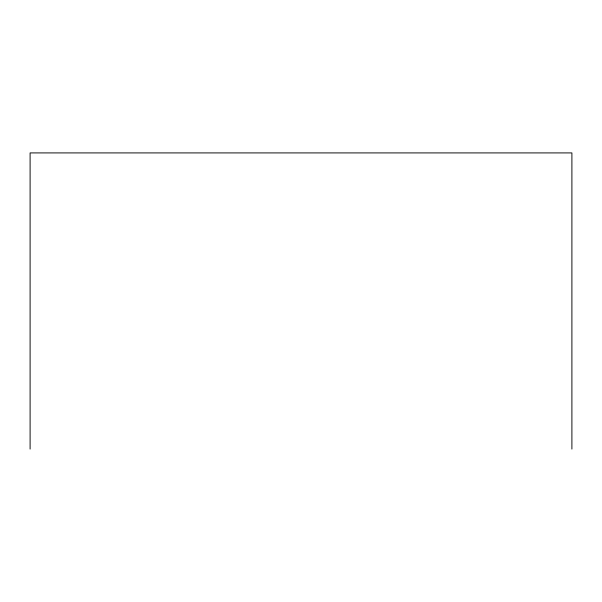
<?xml version="1.0" encoding="UTF-8"?>
<svg xmlns="http://www.w3.org/2000/svg" width="602" height="602" viewBox="0 0 602 602"><rect width="100%" height="100%" fill="white"/><g stroke="black" fill="none" stroke-linecap="round" stroke-linejoin="round"><path stroke-width="0.9" d="M571.9 449.084L571.9 152.916L30.1 152.916L30.1 449.084"/></g></svg>
